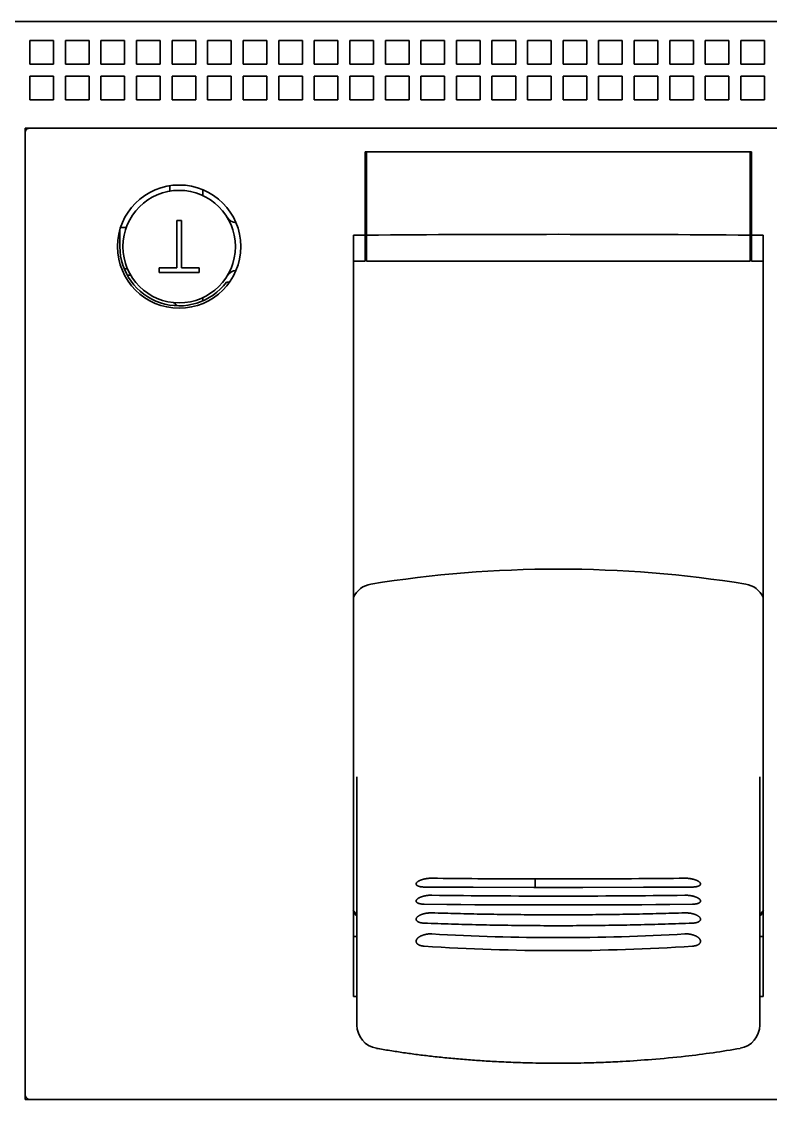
# Model space of a CAD drawing. Header units: millimetres. Extents: x 0 to 840, y -1485 to 297.
# Drawn here: x 178.381 to 181.541, y -1281.83 to -1277.28 of the extents above; entities that cross this region are included whole.
import ezdxf

# ---------------------------------------------------------------- set-up
doc = ezdxf.new("R2010")
doc.units = ezdxf.units.MM

# ---------------------------------------------------------------- blocks, each defined once
blk = doc.blocks.new('XT2_3M ABB')
at = {"color": 7, "lineweight": 35}
for p, q in [((2.25, 8.1), (-2.25, 8.1)), ((2.25, 8.1), (-2.25, 8.1)), ((2.1603, 8.1), (-2.1603, 8.1)), ((2.25, 4), (2.25, 8.1)), ((2.25, 4), (2.25, 8.1)), ((2.25, 4.02), (2.25, 8.08)), ((-0.865, 4.4521), (-0.865, 7.6649)), ((0.865, 4.4521), (0.865, 7.6649)), ((-2.1603, 4), (2.1603, 4)), ((3.95, 3.55), (-3.95, 3.55)), ((3.95, 3.55), (-3.95, 3.55)), ((3.95, 3.55), (-3.91, 3.55))]:
    blk.add_line(p, q, dxfattribs=at)
at = {"color": 7, "lineweight": 35, "ltscale": 0.017437}
for p, q in [((2.23, 8.1), (2.1603, 8.1)), ((2.1603, 4), (2.23, 4))]:
    blk.add_line(p, q, dxfattribs=at)
at = {"color": 7, "lineweight": 35, "ltscale": 0.059273}
for p, q in [((-0.85, 7.7858), (-0.85, 7.5487)), ((0.85, 7.7858), (0.85, 7.5487))]:
    blk.add_line(p, q, dxfattribs=at)
at = {"color": 7, "lineweight": 35, "ltscale": 0.003747}
blk.add_line((-0.865, 7.6649), (-0.85, 7.6652), dxfattribs=at)
at = {"color": 7, "lineweight": 35, "ltscale": 0.003748}
blk.add_line((0.85, 7.6652), (0.865, 7.6649), dxfattribs=at)
at = {"color": 7, "lineweight": 35, "ltscale": 0.036088}
for p, q in [((-0.85, 7.4043), (-0.85, 7.5487)), ((0.85, 7.5487), (0.85, 7.4043))]:
    blk.add_line(p, q, dxfattribs=at)
at = {"color": 7, "lineweight": 35, "ltscale": 0.00375}
for p, q in [((-0.865, 7.4116), (-0.85, 7.4116)), ((0.85, 7.4116), (0.865, 7.4116))]:
    blk.add_line(p, q, dxfattribs=at)
at = {"color": 7, "lineweight": 35, "ltscale": 0.138792}
for p, q in [((-0.85, 7.4043), (-0.85, 6.8492)), ((0.85, 6.8492), (0.85, 7.4043))]:
    blk.add_line(p, q, dxfattribs=at)
at = {"color": 7, "lineweight": 35, "ltscale": 0.023766}
for p, q in [((-0.5657, 7.2759), (-0.4707, 7.2769)), ((0.5657, 7.2759), (0.4707, 7.2769))]:
    blk.add_line(p, q, dxfattribs=at)
at = {"color": 7, "lineweight": 35, "ltscale": 0.064286}
for p, q in [((-0.1029, 7.2051), (-0.36, 7.2046)), ((0.36, 7.2046), (0.1029, 7.2051))]:
    blk.add_line(p, q, dxfattribs=at)
at = {"color": 7, "lineweight": 35, "ltscale": 0.051429}
blk.add_line((0.1029, 7.2051), (-0.1029, 7.2051), dxfattribs=at)
at = {"color": 7, "lineweight": 35, "ltscale": 0.009004}
blk.add_line((0.098, 7.1691), (0.098, 7.2051), dxfattribs=at)
at = {"color": 7, "lineweight": 35, "ltscale": 0.000214}
for p, q in [((-0.34, 7.1681), (-0.3391, 7.1681)), ((0.3391, 7.1681), (0.34, 7.1681))]:
    blk.add_line(p, q, dxfattribs=at)
at = {"color": 7, "lineweight": 35, "ltscale": 0.000218}
for p, q in [((-0.098, 7.1691), (-0.0971, 7.1691)), ((0.0971, 7.1691), (0.098, 7.1691))]:
    blk.add_line(p, q, dxfattribs=at)
at = {"color": 7, "lineweight": 35, "ltscale": 0.048572}
blk.add_line((-0.0971, 7.1691), (0.0971, 7.1691), dxfattribs=at)
at = {"color": 7, "lineweight": 35, "ltscale": 0.027592}
for p, q in [((-0.85, 6.7388), (-0.85, 6.8492)), ((0.85, 6.8492), (0.85, 6.7388))]:
    blk.add_line(p, q, dxfattribs=at)
at = {"color": 7, "lineweight": 35, "ltscale": 0.003427}
blk.add_line((1.5, 4.7154), (1.5, 4.7291), dxfattribs=at)
at = {"color": 7, "lineweight": 35, "ltscale": 0.003092}
blk.add_line((1.3876, 4.65), (1.4, 4.65), dxfattribs=at)
blk.add_line((1.3876, 4.65), (1.4, 4.65), dxfattribs=at)
at = {"color": 7, "lineweight": 35, "ltscale": 0.005}
for p, q in [((1.515, 4.59), (1.515, 4.61)), ((1.685, 4.61), (1.685, 4.59)), ((1.59, 4.39), (1.61, 4.39))]:
    blk.add_line(p, q, dxfattribs=at)
at = {"color": 7, "lineweight": 35, "ltscale": 0.0425}
blk.add_line((1.685, 4.61), (1.515, 4.61), dxfattribs=at)
at = {"color": 7, "lineweight": 35, "ltscale": 0.003591}
blk.add_line((1.8193, 4.62), (1.805, 4.62), dxfattribs=at)
at = {"color": 7, "lineweight": 35, "ltscale": 0.0125}
for p, q in [((-0.865, 4.5611), (-0.815, 4.5611)), ((0.815, 4.5611), (0.865, 4.5611)), ((-0.865, 4.4521), (-0.815, 4.4517)), ((0.815, 4.4517), (0.865, 4.4521))]:
    blk.add_line(p, q, dxfattribs=at)
at = {"color": 7, "lineweight": 35, "ltscale": 0.027351}
for p, q in [((-0.815, 4.5611), (-0.815, 4.4517)), ((0.815, 4.5611), (0.815, 4.4517))]:
    blk.add_line(p, q, dxfattribs=at)
at = {"color": 7, "lineweight": 35, "ltscale": 0.405}
for p, q in [((0.81, 4.5611), (-0.81, 4.5611)), ((0.81, 4.1), (-0.81, 4.1))]:
    blk.add_line(p, q, dxfattribs=at)
at = {"color": 7, "lineweight": 35, "ltscale": 0.027362}
for p, q in [((-0.81, 4.5611), (-0.81, 4.4517)), ((0.81, 4.5611), (0.81, 4.4517))]:
    blk.add_line(p, q, dxfattribs=at)
at = {"color": 7, "lineweight": 35, "ltscale": 0.01875}
for p, q in [((1.515, 4.59), (1.59, 4.59)), ((1.61, 4.59), (1.685, 4.59))]:
    blk.add_line(p, q, dxfattribs=at)
at = {"color": 7, "lineweight": 35, "ltscale": 0.05}
for p, q in [((1.59, 4.39), (1.59, 4.59)), ((1.61, 4.59), (1.61, 4.39))]:
    blk.add_line(p, q, dxfattribs=at)
at = {"color": 7, "lineweight": 35, "ltscale": 0.003382}
blk.add_line((1.832, 4.5932), (1.8184, 4.5932), dxfattribs=at)
at = {"color": 7, "lineweight": 35, "ltscale": 0.00125}
for p, q in [((-0.815, 4.4946), (-0.81, 4.4946)), ((-0.81, 4.4921), (-0.815, 4.4921)), ((0.81, 4.4946), (0.815, 4.4946)), ((0.81, 4.4921), (0.815, 4.4921)), ((-0.81, 4.39), (-0.815, 4.39)), ((0.81, 4.39), (0.815, 4.39)), ((-0.81, 4.1), (-0.815, 4.1)), ((0.81, 4.1), (0.815, 4.1))]:
    blk.add_line(p, q, dxfattribs=at)
at = {"color": 7, "lineweight": 35, "ltscale": 0.017853}
blk.add_line((1.85, 4.5), (1.85, 4.4286), dxfattribs=at)
blk.add_line((1.85, 4.5), (1.85, 4.4286), dxfattribs=at)
at = {"color": 7, "lineweight": 35, "ltscale": 0.087926}
for p, q in [((-0.815, 4.1), (-0.815, 4.4517)), ((0.815, 4.1), (0.815, 4.4517))]:
    blk.add_line(p, q, dxfattribs=at)
at = {"color": 7, "lineweight": 35, "ltscale": 0.087915}
for p, q in [((-0.81, 4.1), (-0.81, 4.4517)), ((0.81, 4.1), (0.81, 4.4517))]:
    blk.add_line(p, q, dxfattribs=at)
at = {"color": 7, "lineweight": 35, "ltscale": 0.005941}
blk.add_line((1.8474, 4.42), (1.8236, 4.42), dxfattribs=at)
at = {"color": 7, "lineweight": 35, "ltscale": 0.006145}
blk.add_line((1.5, 4.26), (1.5, 4.2846), dxfattribs=at)
at = {"color": 7, "lineweight": 35, "ltscale": 0.005699}
blk.add_line((1.64, 4.2431), (1.64, 4.2659), dxfattribs=at)
at = {"color": 7, "lineweight": 35, "ltscale": 0.4075}
blk.add_line((0.815, 4.1), (-0.815, 4.1), dxfattribs=at)
at = {"color": 7, "lineweight": 35, "ltscale": 0.004978}
blk.add_line((2.25, 4), (2.2301, 4), dxfattribs=at)
blk.add_line((2.25, 4), (2.2301, 4), dxfattribs=at)
at = {"color": 7, "lineweight": 35, "ltscale": 0.025}
for p, q in [((-0.87, 3.88), (-0.87, 3.78)), ((-0.87, 3.88), (-0.77, 3.88)), ((-0.87, 3.88), (-0.87, 3.78)), ((-0.87, 3.88), (-0.77, 3.88)), ((-0.77, 3.88), (-0.77, 3.78)), ((-0.77, 3.88), (-0.77, 3.78)), ((-0.72, 3.88), (-0.72, 3.78)), ((-0.72, 3.88), (-0.62, 3.88)), ((-0.72, 3.88), (-0.72, 3.78)), ((-0.72, 3.88), (-0.62, 3.88)), ((-0.62, 3.88), (-0.62, 3.78)), ((-0.62, 3.88), (-0.62, 3.78)), ((-0.57, 3.88), (-0.57, 3.78)), ((-0.57, 3.88), (-0.47, 3.88)), ((-0.57, 3.88), (-0.57, 3.78)), ((-0.57, 3.88), (-0.47, 3.88)), ((-0.47, 3.88), (-0.47, 3.78)), ((-0.47, 3.88), (-0.47, 3.78)), ((-0.42, 3.88), (-0.42, 3.78)), ((-0.42, 3.88), (-0.32, 3.88)), ((-0.42, 3.88), (-0.42, 3.78)), ((-0.42, 3.88), (-0.32, 3.88)), ((-0.32, 3.88), (-0.32, 3.78)), ((-0.32, 3.88), (-0.32, 3.78)), ((-0.27, 3.88), (-0.27, 3.78)), ((-0.27, 3.88), (-0.17, 3.88)), ((-0.27, 3.88), (-0.27, 3.78)), ((-0.27, 3.88), (-0.17, 3.88)), ((-0.17, 3.88), (-0.17, 3.78)), ((-0.17, 3.88), (-0.17, 3.78)), ((-0.12, 3.88), (-0.12, 3.78)), ((-0.12, 3.88), (-0.02, 3.88)), ((-0.12, 3.88), (-0.12, 3.78)), ((-0.12, 3.88), (-0.02, 3.88)), ((-0.02, 3.88), (-0.02, 3.78)), ((-0.02, 3.88), (-0.02, 3.78)), ((0.03, 3.88), (0.03, 3.78)), ((0.03, 3.88), (0.13, 3.88)), ((0.03, 3.88), (0.03, 3.78)), ((0.03, 3.88), (0.13, 3.88)), ((0.13, 3.88), (0.13, 3.78)), ((0.13, 3.88), (0.13, 3.78)), ((0.18, 3.88), (0.18, 3.78)), ((0.18, 3.88), (0.28, 3.88)), ((0.18, 3.88), (0.18, 3.78)), ((0.18, 3.88), (0.28, 3.88)), ((0.28, 3.88), (0.28, 3.78)), ((0.28, 3.88), (0.28, 3.78)), ((0.33, 3.88), (0.33, 3.78)), ((0.33, 3.88), (0.43, 3.88)), ((0.33, 3.88), (0.33, 3.78)), ((0.33, 3.88), (0.43, 3.88)), ((0.43, 3.88), (0.43, 3.78)), ((0.43, 3.88), (0.43, 3.78)), ((0.48, 3.88), (0.48, 3.78)), ((0.48, 3.88), (0.58, 3.88)), ((0.48, 3.88), (0.48, 3.78)), ((0.48, 3.88), (0.58, 3.88)), ((0.58, 3.88), (0.58, 3.78)), ((0.58, 3.88), (0.58, 3.78)), ((0.63, 3.88), (0.63, 3.78)), ((0.63, 3.88), (0.73, 3.88)), ((0.63, 3.88), (0.63, 3.78)), ((0.63, 3.88), (0.73, 3.88)), ((0.73, 3.88), (0.73, 3.78)), ((0.73, 3.88), (0.73, 3.78)), ((0.78, 3.88), (0.78, 3.78)), ((0.78, 3.88), (0.88, 3.88)), ((0.78, 3.88), (0.78, 3.78)), ((0.78, 3.88), (0.88, 3.88)), ((0.88, 3.88), (0.88, 3.78)), ((0.88, 3.88), (0.88, 3.78)), ((0.93, 3.88), (0.93, 3.78)), ((0.93, 3.88), (1.03, 3.88)), ((0.93, 3.88), (0.93, 3.78)), ((0.93, 3.88), (1.03, 3.88)), ((1.03, 3.88), (1.03, 3.78)), ((1.03, 3.88), (1.03, 3.78)), ((1.08, 3.88), (1.08, 3.78)), ((1.08, 3.88), (1.18, 3.88)), ((1.08, 3.88), (1.08, 3.78)), ((1.08, 3.88), (1.18, 3.88)), ((1.18, 3.88), (1.18, 3.78)), ((1.18, 3.88), (1.18, 3.78)), ((1.23, 3.88), (1.23, 3.78)), ((1.23, 3.88), (1.33, 3.88)), ((1.23, 3.88), (1.23, 3.78)), ((1.23, 3.88), (1.33, 3.88)), ((1.33, 3.88), (1.33, 3.78)), ((1.33, 3.88), (1.33, 3.78)), ((1.38, 3.88), (1.38, 3.78)), ((1.38, 3.88), (1.48, 3.88)), ((1.38, 3.88), (1.38, 3.78)), ((1.38, 3.88), (1.48, 3.88)), ((1.48, 3.88), (1.48, 3.78)), ((1.48, 3.88), (1.48, 3.78)), ((1.53, 3.88), (1.53, 3.78)), ((1.53, 3.88), (1.63, 3.88)), ((1.53, 3.88), (1.53, 3.78)), ((1.53, 3.88), (1.63, 3.88)), ((1.63, 3.88), (1.63, 3.78)), ((1.63, 3.88), (1.63, 3.78)), ((1.68, 3.88), (1.68, 3.78)), ((1.68, 3.88), (1.78, 3.88)), ((1.68, 3.88), (1.68, 3.78)), ((1.68, 3.88), (1.78, 3.88)), ((1.78, 3.88), (1.78, 3.78)), ((1.78, 3.88), (1.78, 3.78)), ((1.83, 3.88), (1.83, 3.78)), ((1.83, 3.88), (1.93, 3.88)), ((1.83, 3.88), (1.83, 3.78)), ((1.83, 3.88), (1.93, 3.88)), ((1.93, 3.88), (1.93, 3.78)), ((1.93, 3.88), (1.93, 3.78)), ((1.98, 3.88), (1.98, 3.78)), ((1.98, 3.88), (2.08, 3.88)), ((1.98, 3.88), (1.98, 3.78)), ((1.98, 3.88), (2.08, 3.88)), ((2.08, 3.88), (2.08, 3.78)), ((2.08, 3.88), (2.08, 3.78)), ((2.13, 3.88), (2.13, 3.78)), ((2.13, 3.88), (2.23, 3.88)), ((2.13, 3.88), (2.13, 3.78)), ((2.13, 3.88), (2.23, 3.88)), ((2.23, 3.88), (2.23, 3.78)), ((2.23, 3.88), (2.23, 3.78)), ((-0.87, 3.78), (-0.77, 3.78)), ((-0.87, 3.78), (-0.77, 3.78)), ((-0.72, 3.78), (-0.62, 3.78)), ((-0.72, 3.78), (-0.62, 3.78)), ((-0.57, 3.78), (-0.47, 3.78)), ((-0.57, 3.78), (-0.47, 3.78)), ((-0.42, 3.78), (-0.32, 3.78)), ((-0.42, 3.78), (-0.32, 3.78)), ((-0.27, 3.78), (-0.17, 3.78)), ((-0.27, 3.78), (-0.17, 3.78)), ((-0.12, 3.78), (-0.02, 3.78)), ((-0.12, 3.78), (-0.02, 3.78)), ((0.03, 3.78), (0.13, 3.78)), ((0.03, 3.78), (0.13, 3.78)), ((0.18, 3.78), (0.28, 3.78)), ((0.18, 3.78), (0.28, 3.78)), ((0.33, 3.78), (0.43, 3.78)), ((0.33, 3.78), (0.43, 3.78)), ((0.48, 3.78), (0.58, 3.78)), ((0.48, 3.78), (0.58, 3.78)), ((0.63, 3.78), (0.73, 3.78)), ((0.63, 3.78), (0.73, 3.78)), ((0.78, 3.78), (0.88, 3.78)), ((0.78, 3.78), (0.88, 3.78)), ((0.93, 3.78), (1.03, 3.78)), ((0.93, 3.78), (1.03, 3.78)), ((1.08, 3.78), (1.18, 3.78)), ((1.08, 3.78), (1.18, 3.78)), ((1.23, 3.78), (1.33, 3.78)), ((1.23, 3.78), (1.33, 3.78)), ((1.38, 3.78), (1.48, 3.78)), ((1.38, 3.78), (1.48, 3.78)), ((1.53, 3.78), (1.63, 3.78)), ((1.53, 3.78), (1.63, 3.78)), ((1.68, 3.78), (1.78, 3.78)), ((1.68, 3.78), (1.78, 3.78)), ((1.83, 3.78), (1.93, 3.78)), ((1.83, 3.78), (1.93, 3.78)), ((1.98, 3.78), (2.08, 3.78)), ((1.98, 3.78), (2.08, 3.78)), ((2.13, 3.78), (2.23, 3.78)), ((2.13, 3.78), (2.23, 3.78)), ((-0.87, 3.73), (-0.87, 3.63)), ((-0.87, 3.73), (-0.77, 3.73)), ((-0.87, 3.73), (-0.87, 3.63)), ((-0.87, 3.73), (-0.77, 3.73)), ((-0.77, 3.73), (-0.77, 3.63)), ((-0.77, 3.73), (-0.77, 3.63)), ((-0.72, 3.73), (-0.72, 3.63)), ((-0.72, 3.73), (-0.62, 3.73)), ((-0.72, 3.73), (-0.72, 3.63)), ((-0.72, 3.73), (-0.62, 3.73)), ((-0.62, 3.73), (-0.62, 3.63)), ((-0.62, 3.73), (-0.62, 3.63)), ((-0.57, 3.73), (-0.57, 3.63)), ((-0.57, 3.73), (-0.47, 3.73)), ((-0.57, 3.73), (-0.57, 3.63)), ((-0.57, 3.73), (-0.47, 3.73)), ((-0.47, 3.73), (-0.47, 3.63)), ((-0.47, 3.73), (-0.47, 3.63)), ((-0.42, 3.73), (-0.42, 3.63)), ((-0.42, 3.73), (-0.32, 3.73)), ((-0.42, 3.73), (-0.42, 3.63)), ((-0.42, 3.73), (-0.32, 3.73)), ((-0.32, 3.73), (-0.32, 3.63)), ((-0.32, 3.73), (-0.32, 3.63)), ((-0.27, 3.73), (-0.27, 3.63)), ((-0.27, 3.73), (-0.17, 3.73)), ((-0.27, 3.73), (-0.27, 3.63)), ((-0.27, 3.73), (-0.17, 3.73)), ((-0.17, 3.73), (-0.17, 3.63)), ((-0.17, 3.73), (-0.17, 3.63)), ((-0.12, 3.73), (-0.12, 3.63)), ((-0.12, 3.73), (-0.02, 3.73)), ((-0.12, 3.73), (-0.12, 3.63)), ((-0.12, 3.73), (-0.02, 3.73)), ((-0.02, 3.73), (-0.02, 3.63)), ((-0.02, 3.73), (-0.02, 3.63)), ((0.03, 3.73), (0.03, 3.63)), ((0.03, 3.73), (0.13, 3.73)), ((0.03, 3.73), (0.03, 3.63)), ((0.03, 3.73), (0.13, 3.73)), ((0.13, 3.73), (0.13, 3.63)), ((0.13, 3.73), (0.13, 3.63)), ((0.18, 3.73), (0.18, 3.63)), ((0.18, 3.73), (0.28, 3.73)), ((0.18, 3.73), (0.18, 3.63)), ((0.18, 3.73), (0.28, 3.73)), ((0.28, 3.73), (0.28, 3.63)), ((0.28, 3.73), (0.28, 3.63)), ((0.33, 3.73), (0.33, 3.63)), ((0.33, 3.73), (0.43, 3.73)), ((0.33, 3.73), (0.33, 3.63)), ((0.33, 3.73), (0.43, 3.73)), ((0.43, 3.73), (0.43, 3.63)), ((0.43, 3.73), (0.43, 3.63)), ((0.48, 3.73), (0.48, 3.63)), ((0.48, 3.73), (0.58, 3.73)), ((0.48, 3.73), (0.48, 3.63)), ((0.48, 3.73), (0.58, 3.73)), ((0.58, 3.73), (0.58, 3.63)), ((0.58, 3.73), (0.58, 3.63)), ((0.63, 3.73), (0.63, 3.63)), ((0.63, 3.73), (0.73, 3.73)), ((0.63, 3.73), (0.63, 3.63)), ((0.63, 3.73), (0.73, 3.73)), ((0.73, 3.73), (0.73, 3.63)), ((0.73, 3.73), (0.73, 3.63)), ((0.78, 3.73), (0.78, 3.63)), ((0.78, 3.73), (0.88, 3.73)), ((0.78, 3.73), (0.78, 3.63)), ((0.78, 3.73), (0.88, 3.73)), ((0.88, 3.73), (0.88, 3.63)), ((0.88, 3.73), (0.88, 3.63)), ((0.93, 3.73), (0.93, 3.63)), ((0.93, 3.73), (1.03, 3.73)), ((0.93, 3.73), (0.93, 3.63)), ((0.93, 3.73), (1.03, 3.73)), ((1.03, 3.73), (1.03, 3.63)), ((1.03, 3.73), (1.03, 3.63)), ((1.08, 3.73), (1.08, 3.63)), ((1.08, 3.73), (1.18, 3.73)), ((1.08, 3.73), (1.08, 3.63)), ((1.08, 3.73), (1.18, 3.73)), ((1.18, 3.73), (1.18, 3.63)), ((1.18, 3.73), (1.18, 3.63)), ((1.23, 3.73), (1.23, 3.63)), ((1.23, 3.73), (1.33, 3.73)), ((1.23, 3.73), (1.23, 3.63)), ((1.23, 3.73), (1.33, 3.73)), ((1.33, 3.73), (1.33, 3.63)), ((1.33, 3.73), (1.33, 3.63)), ((1.38, 3.73), (1.38, 3.63)), ((1.38, 3.73), (1.48, 3.73)), ((1.38, 3.73), (1.38, 3.63)), ((1.38, 3.73), (1.48, 3.73)), ((1.48, 3.73), (1.48, 3.63)), ((1.48, 3.73), (1.48, 3.63)), ((1.53, 3.73), (1.53, 3.63)), ((1.53, 3.73), (1.63, 3.73)), ((1.53, 3.73), (1.53, 3.63)), ((1.53, 3.73), (1.63, 3.73)), ((1.63, 3.73), (1.63, 3.63)), ((1.63, 3.73), (1.63, 3.63)), ((1.68, 3.73), (1.68, 3.63)), ((1.68, 3.73), (1.78, 3.73)), ((1.68, 3.73), (1.68, 3.63)), ((1.68, 3.73), (1.78, 3.73)), ((1.78, 3.73), (1.78, 3.63)), ((1.78, 3.73), (1.78, 3.63)), ((1.83, 3.73), (1.83, 3.63)), ((1.83, 3.73), (1.93, 3.73)), ((1.83, 3.73), (1.83, 3.63)), ((1.83, 3.73), (1.93, 3.73)), ((1.93, 3.73), (1.93, 3.63)), ((1.93, 3.73), (1.93, 3.63)), ((1.98, 3.73), (1.98, 3.63)), ((1.98, 3.73), (2.08, 3.73)), ((1.98, 3.73), (1.98, 3.63)), ((1.98, 3.73), (2.08, 3.73)), ((2.08, 3.73), (2.08, 3.63)), ((2.08, 3.73), (2.08, 3.63)), ((2.13, 3.73), (2.13, 3.63)), ((2.13, 3.73), (2.23, 3.73)), ((2.13, 3.73), (2.13, 3.63)), ((2.13, 3.73), (2.23, 3.73)), ((2.23, 3.73), (2.23, 3.63)), ((2.23, 3.73), (2.23, 3.63)), ((-0.87, 3.63), (-0.77, 3.63)), ((-0.87, 3.63), (-0.77, 3.63)), ((-0.72, 3.63), (-0.62, 3.63)), ((-0.72, 3.63), (-0.62, 3.63)), ((-0.57, 3.63), (-0.47, 3.63)), ((-0.57, 3.63), (-0.47, 3.63)), ((-0.42, 3.63), (-0.32, 3.63)), ((-0.42, 3.63), (-0.32, 3.63)), ((-0.27, 3.63), (-0.17, 3.63)), ((-0.27, 3.63), (-0.17, 3.63)), ((-0.12, 3.63), (-0.02, 3.63)), ((-0.12, 3.63), (-0.02, 3.63)), ((0.03, 3.63), (0.13, 3.63)), ((0.03, 3.63), (0.13, 3.63)), ((0.18, 3.63), (0.28, 3.63)), ((0.18, 3.63), (0.28, 3.63)), ((0.33, 3.63), (0.43, 3.63)), ((0.33, 3.63), (0.43, 3.63)), ((0.48, 3.63), (0.58, 3.63)), ((0.48, 3.63), (0.58, 3.63)), ((0.63, 3.63), (0.73, 3.63)), ((0.63, 3.63), (0.73, 3.63)), ((0.78, 3.63), (0.88, 3.63)), ((0.78, 3.63), (0.88, 3.63)), ((0.93, 3.63), (1.03, 3.63)), ((0.93, 3.63), (1.03, 3.63)), ((1.08, 3.63), (1.18, 3.63)), ((1.08, 3.63), (1.18, 3.63)), ((1.23, 3.63), (1.33, 3.63)), ((1.23, 3.63), (1.33, 3.63)), ((1.38, 3.63), (1.48, 3.63)), ((1.38, 3.63), (1.48, 3.63)), ((1.53, 3.63), (1.63, 3.63)), ((1.53, 3.63), (1.63, 3.63)), ((1.68, 3.63), (1.78, 3.63)), ((1.68, 3.63), (1.78, 3.63)), ((1.83, 3.63), (1.93, 3.63)), ((1.83, 3.63), (1.93, 3.63)), ((1.98, 3.63), (2.08, 3.63)), ((1.98, 3.63), (2.08, 3.63)), ((2.13, 3.63), (2.23, 3.63)), ((2.13, 3.63), (2.23, 3.63))]:
    blk.add_line(p, q, dxfattribs=at)
at = {"color": 7, "lineweight": 35}
for radius in [0.26, 0.2375]:
    blk.add_circle((1.6, 4.5), radius, dxfattribs=at)
for centre, radius, start, end in [((2.23, 8.08), 0.02, 0, 90), ((-0.0001, 2.8821), 5.065, 89.999, 91.2251), ((0.0001, 2.8822), 5.0649, 88.7701, 90.0009), ((-0.75, 7.7858), 0.1, 100.0436, 180), ((0.75, 7.7858), 0.1, 360, 79.9565), ((0, -1.0862), 8.558, 86.20981, 93.79019), ((0, -1.7124), 9.1294, 86.64494, 93.35506), ((-0.7823, 7.2626), 0.0931, 136.5936, 152.6253), ((0.7823, 7.2626), 0.0931, 27.3763, 43.4065), ((-0.7882, 7.2584), 0.0878, 134.7321, 151.0772), ((0.7882, 7.2584), 0.0878, 28.9237, 45.2686), ((0, -31.574), 38.8157, 89.2113, 90.78868), ((0, -38.9818), 46.261, 89.41707, 90.58293), ((-0.2083, -35.7977), 43.0026, 90.20217, 90.47626), ((0.2083, -35.7949), 42.9997, 89.52374, 89.79785), ((-0.145, -22.3608), 29.5295, 90.37838, 90.75537), ((-0.0261, -39.9165), 47.0856, 90.08746, 90.38089), ((0.026, -39.958), 47.1272, 89.61925, 89.91242), ((0.145, -22.3622), 29.531, 89.24463, 89.6216), ((-0.7746, 6.0236), 0.1002, 205.5604, 260.6813), ((0.7746, 6.0236), 0.1002, 279.3187, 334.4386), ((0, 10.8039), 4.9427, 260.7934, 279.2066), ((1.6, 4.5), 0.25, 0, 143.1301), ((1.6, 4.5), 0.25, 0, 143.1301), ((1.7692, 4.898), 0.218, 222.7927, 227.8189), ((1.3547, 4.65), 0.05, 276.1876, 328.551), ((0, 100.0953), 95.6471, 269.514777, 270.485223), ((1.3547, 4.35), 0.05, 31.449, 83.8125), ((2.23, 4.02), 0.02, 270, 0)]:
    blk.add_arc(centre, radius, start, end, dxfattribs=at)
for points, knots in [([(-0.1093, 7.946), (-0.1362, 7.9454), (-0.19, 7.9438), (-0.2849, 7.9396), (-0.4002, 7.9308), (-0.5278, 7.9195), (-0.6523, 7.9033), (-0.7293, 7.891), (-0.7674, 7.8843)], [0, 0, 0, 0, 0.808395, 1.614226, 2.850429, 4.277233, 5.45559, 6.616809, 6.616809, 6.616809, 6.616809]), ([(0.11, 7.9459), (0.1235, 7.9457), (0.1503, 7.945), (0.1904, 7.9436), (0.2305, 7.9419), (0.2684, 7.94), (0.3041, 7.938), (0.3376, 7.9358), (0.3709, 7.9334), (0.4042, 7.9307), (0.4373, 7.9279), (0.4703, 7.9247), (0.5032, 7.9214), (0.5348, 7.9179), (0.5653, 7.9143), (0.5946, 7.9106), (0.6238, 7.9068), (0.6528, 7.9027), (0.6817, 7.8984), (0.7104, 7.8939), (0.739, 7.8892), (0.758, 7.8859), (0.7674, 7.8843)], [0, 0, 0, 0, 0.402598, 0.804622, 1.205929, 1.60638, 1.942489, 2.277822, 2.612304, 2.945865, 3.278437, 3.609954, 3.940353, 4.269579, 4.565909, 4.861199, 5.155408, 5.448506, 5.740459, 6.031242, 6.320829, 6.609198, 6.609198, 6.609198, 6.609198]), ([(-0.5657, 7.4531), (-0.5668, 7.4531), (-0.5688, 7.4529), (-0.5719, 7.4525), (-0.5748, 7.452), (-0.5776, 7.4514), (-0.5802, 7.4508), (-0.5826, 7.45), (-0.5849, 7.4492), (-0.587, 7.4483), (-0.589, 7.4473), (-0.5907, 7.4463), (-0.5924, 7.4452), (-0.5938, 7.4441), (-0.5952, 7.4429), (-0.5963, 7.4417), (-0.5973, 7.4404), (-0.5981, 7.4391), (-0.5988, 7.4378), (-0.5993, 7.4365), (-0.5997, 7.4351), (-0.6, 7.4338), (-0.6, 7.4328), (-0.6, 7.4324)], [0, 0, 0, 0, 0.0317118, 0.0623992, 0.0919224, 0.1201347, 0.1469904, 0.1725446, 0.19682, 0.2198426, 0.2416493, 0.2622879, 0.2818166, 0.3003043, 0.3178308, 0.3344869, 0.3503749, 0.3656083, 0.3803078, 0.3946008, 0.4086203, 0.4225032, 0.4363874, 0.4363874, 0.4363874, 0.4363874]), ([(-0.6, 7.4324), (-0.6, 7.4319), (-0.6, 7.431), (-0.5997, 7.4297), (-0.5994, 7.4283), (-0.5989, 7.427), (-0.5983, 7.4256), (-0.5975, 7.4242), (-0.5967, 7.4229), (-0.5956, 7.4215), (-0.5945, 7.4202), (-0.5931, 7.4188), (-0.5917, 7.4175), (-0.5901, 7.4162), (-0.5884, 7.4149), (-0.5865, 7.4136), (-0.5845, 7.4124), (-0.5823, 7.4112), (-0.58, 7.41), (-0.5775, 7.4089), (-0.575, 7.4078), (-0.5722, 7.4068), (-0.5694, 7.4058), (-0.5665, 7.405), (-0.5634, 7.4041), (-0.5603, 7.4034), (-0.5571, 7.4028), (-0.5538, 7.4023), (-0.5505, 7.4018), (-0.5472, 7.4015), (-0.5439, 7.4013), (-0.5406, 7.4012), (-0.5374, 7.4012), (-0.5353, 7.4013), (-0.5343, 7.4014)], [0, 0, 0, 0, 0.0133766, 0.0269917, 0.0409528, 0.0553597, 0.0703039, 0.0858681, 0.1021268, 0.1191466, 0.1369874, 0.1557024, 0.1753397, 0.1959428, 0.2175519, 0.2402018, 0.2639165, 0.288708, 0.3145766, 0.3415099, 0.3694825, 0.3984553, 0.4283745, 0.45919, 0.4908372, 0.5231155, 0.5558654, 0.5890212, 0.6223384, 0.6555555, 0.6885956, 0.7212977, 0.753373, 0.7845844, 0.7845844, 0.7845844, 0.7845844]), ([(0.6, 7.4324), (0.6, 7.4319), (0.6, 7.431), (0.5997, 7.4297), (0.5994, 7.4283), (0.5989, 7.427), (0.5983, 7.4256), (0.5975, 7.4242), (0.5967, 7.4229), (0.5956, 7.4215), (0.5945, 7.4202), (0.5931, 7.4188), (0.5917, 7.4175), (0.5901, 7.4162), (0.5884, 7.4149), (0.5865, 7.4136), (0.5845, 7.4124), (0.5823, 7.4112), (0.58, 7.41), (0.5775, 7.4089), (0.575, 7.4078), (0.5722, 7.4068), (0.5694, 7.4058), (0.5665, 7.405), (0.5634, 7.4041), (0.5603, 7.4034), (0.5571, 7.4028), (0.5538, 7.4023), (0.5505, 7.4018), (0.5472, 7.4015), (0.5439, 7.4013), (0.5406, 7.4012), (0.5374, 7.4012), (0.5353, 7.4013), (0.5343, 7.4014)], [0, 0, 0, 0, 0.0133766, 0.0269917, 0.0409528, 0.0553597, 0.0703038, 0.085868, 0.1021267, 0.1191466, 0.1369873, 0.1557023, 0.1753396, 0.1959427, 0.2175517, 0.2402016, 0.2639163, 0.2887078, 0.3145764, 0.3415096, 0.3694822, 0.398455, 0.4283741, 0.4591897, 0.4908368, 0.5231151, 0.5558649, 0.5890207, 0.6223379, 0.655555, 0.6885951, 0.7212972, 0.7533725, 0.7845839, 0.7845839, 0.7845839, 0.7845839]), ([(0.5657, 7.4531), (0.5668, 7.4531), (0.5688, 7.4529), (0.5719, 7.4525), (0.5748, 7.452), (0.5776, 7.4514), (0.5802, 7.4508), (0.5826, 7.45), (0.5849, 7.4492), (0.587, 7.4483), (0.589, 7.4473), (0.5907, 7.4463), (0.5924, 7.4452), (0.5938, 7.4441), (0.5952, 7.4429), (0.5963, 7.4417), (0.5973, 7.4404), (0.5981, 7.4391), (0.5988, 7.4378), (0.5993, 7.4365), (0.5997, 7.4351), (0.5999, 7.4338), (0.6, 7.4328), (0.6, 7.4324)], [0, 0, 0, 0, 0.0317118, 0.0623992, 0.0919224, 0.1201347, 0.1469904, 0.1725446, 0.19682, 0.2198426, 0.2416493, 0.2622879, 0.2818166, 0.3003043, 0.3178308, 0.3344869, 0.3503749, 0.3656083, 0.3803078, 0.3946008, 0.4086203, 0.4225032, 0.4363874, 0.4363874, 0.4363874, 0.4363874]), ([(-0.5657, 7.3559), (-0.5668, 7.3559), (-0.5688, 7.3558), (-0.5718, 7.3555), (-0.5747, 7.3552), (-0.5775, 7.3547), (-0.58, 7.3542), (-0.5825, 7.3537), (-0.5848, 7.353), (-0.5869, 7.3523), (-0.5889, 7.3515), (-0.5907, 7.3507), (-0.5923, 7.3499), (-0.5938, 7.3489), (-0.5951, 7.348), (-0.5963, 7.347), (-0.5973, 7.346), (-0.5981, 7.3449), (-0.5988, 7.3439), (-0.5993, 7.3428), (-0.5997, 7.3416), (-0.6, 7.3405), (-0.6, 7.3397), (-0.6, 7.3393)], [0, 0, 0, 0, 0.031389, 0.0616603, 0.0907142, 0.1184776, 0.1449037, 0.1699721, 0.1936824, 0.2160461, 0.2370863, 0.2568373, 0.2753446, 0.2926658, 0.308871, 0.324044, 0.3382837, 0.3517054, 0.3644391, 0.3766302, 0.3884382, 0.4000345, 0.411597, 0.411597, 0.411597, 0.411597]), ([(-0.6, 7.3393), (-0.6, 7.339), (-0.6, 7.3382), (-0.5997, 7.3371), (-0.5994, 7.3359), (-0.5989, 7.3348), (-0.5983, 7.3336), (-0.5975, 7.3325), (-0.5966, 7.3313), (-0.5956, 7.3302), (-0.5944, 7.3291), (-0.5931, 7.3279), (-0.5916, 7.3268), (-0.59, 7.3257), (-0.5882, 7.3246), (-0.5863, 7.3235), (-0.5843, 7.3224), (-0.5821, 7.3214), (-0.5798, 7.3204), (-0.5773, 7.3194), (-0.5747, 7.3185), (-0.572, 7.3176), (-0.5692, 7.3168), (-0.5662, 7.316), (-0.5632, 7.3153), (-0.56, 7.3147), (-0.5568, 7.3141), (-0.5536, 7.3136), (-0.5503, 7.3132), (-0.5471, 7.3129), (-0.5438, 7.3126), (-0.5406, 7.3125), (-0.5374, 7.3125), (-0.5353, 7.3125), (-0.5343, 7.3125)], [0, 0, 0, 0, 0.011152, 0.0225818, 0.0344262, 0.0468086, 0.0598376, 0.0736077, 0.0882001, 0.1036842, 0.1201196, 0.1375573, 0.1560415, 0.1756106, 0.1962986, 0.2181329, 0.2411293, 0.2652915, 0.290611, 0.3170661, 0.3446216, 0.3732279, 0.4028201, 0.4333392, 0.4647018, 0.4966988, 0.5291741, 0.5620477, 0.5950681, 0.6279843, 0.6607152, 0.6930918, 0.7248342, 0.7557128, 0.7557128, 0.7557128, 0.7557128]), ([(0.5657, 7.3559), (0.5467, 7.3566), (0.5085, 7.3579), (0.4508, 7.3597), (0.3923, 7.3614), (0.3331, 7.3628), (0.2734, 7.3641), (0.2131, 7.3651), (0.1525, 7.3659), (0.0916, 7.3664), (0.0306, 7.3667), (-0.0306, 7.3667), (-0.0916, 7.3664), (-0.1525, 7.3659), (-0.2131, 7.3651), (-0.2734, 7.3641), (-0.3331, 7.3628), (-0.3923, 7.3614), (-0.4508, 7.3597), (-0.5085, 7.3579), (-0.5467, 7.3566), (-0.5657, 7.3559)], [0, 0, 0, 0, 0.569367, 1.147188, 1.732633, 2.324819, 2.922815, 3.525646, 4.13229, 4.74168, 5.352714, 5.964278, 6.575268, 7.1846, 7.791204, 8.394032, 8.992056, 9.584276, 10.169746, 10.74758, 11.316948, 11.316948, 11.316948, 11.316948]), ([(0.6, 7.3393), (0.6, 7.339), (0.6, 7.3382), (0.5997, 7.3371), (0.5994, 7.3359), (0.5989, 7.3348), (0.5983, 7.3336), (0.5975, 7.3325), (0.5966, 7.3313), (0.5956, 7.3302), (0.5944, 7.3291), (0.5931, 7.3279), (0.5916, 7.3268), (0.59, 7.3257), (0.5882, 7.3246), (0.5863, 7.3235), (0.5843, 7.3224), (0.5821, 7.3214), (0.5798, 7.3204), (0.5773, 7.3194), (0.5747, 7.3185), (0.572, 7.3176), (0.5692, 7.3168), (0.5662, 7.316), (0.5632, 7.3153), (0.56, 7.3147), (0.5568, 7.3141), (0.5536, 7.3136), (0.5503, 7.3132), (0.5471, 7.3129), (0.5438, 7.3126), (0.5406, 7.3125), (0.5374, 7.3125), (0.5353, 7.3125), (0.5343, 7.3125)], [0, 0, 0, 0, 0.011152, 0.0225818, 0.0344262, 0.0468085, 0.0598376, 0.0736077, 0.0882001, 0.1036842, 0.1201195, 0.1375572, 0.1560414, 0.1756105, 0.1962985, 0.2181327, 0.2411291, 0.2652913, 0.2906108, 0.3170659, 0.3446213, 0.3732276, 0.4028198, 0.4333388, 0.4647014, 0.4966983, 0.5291736, 0.5620473, 0.5950676, 0.6279838, 0.6607146, 0.6930913, 0.7248336, 0.7557123, 0.7557123, 0.7557123, 0.7557123]), ([(0.5657, 7.3559), (0.5668, 7.3559), (0.5688, 7.3558), (0.5718, 7.3555), (0.5747, 7.3552), (0.5775, 7.3547), (0.58, 7.3542), (0.5825, 7.3537), (0.5848, 7.353), (0.5869, 7.3523), (0.5889, 7.3515), (0.5907, 7.3507), (0.5923, 7.3499), (0.5938, 7.3489), (0.5951, 7.348), (0.5963, 7.347), (0.5973, 7.346), (0.5981, 7.3449), (0.5988, 7.3439), (0.5993, 7.3428), (0.5997, 7.3416), (0.5999, 7.3405), (0.6, 7.3397), (0.6, 7.3393)], [0, 0, 0, 0, 0.031389, 0.0616603, 0.0907142, 0.1184776, 0.1449037, 0.1699721, 0.1936824, 0.2160461, 0.2370863, 0.2568373, 0.2753446, 0.2926658, 0.308871, 0.324044, 0.3382837, 0.3517054, 0.3644391, 0.3766302, 0.3884382, 0.4000345, 0.411597, 0.411597, 0.411597, 0.411597]), ([(0.5343, 7.3125), (0.5164, 7.313), (0.4803, 7.314), (0.4258, 7.3154), (0.3705, 7.3167), (0.3147, 7.3178), (0.2582, 7.3188), (0.2013, 7.3196), (0.1441, 7.3202), (0.0865, 7.3206), (0.0289, 7.3208), (-0.0289, 7.3208), (-0.0865, 7.3206), (-0.1441, 7.3202), (-0.2013, 7.3196), (-0.2582, 7.3188), (-0.3147, 7.3178), (-0.3705, 7.3167), (-0.4258, 7.3154), (-0.4803, 7.314), (-0.5164, 7.313), (-0.5343, 7.3125)], [0, 0, 0, 0, 0.537489, 1.083026, 1.635821, 2.195035, 2.759782, 3.329133, 3.902114, 4.47771, 5.054873, 5.63254, 6.209664, 6.785207, 7.358153, 7.927501, 8.492273, 9.051519, 9.604337, 10.149885, 10.687376, 10.687376, 10.687376, 10.687376]), ([(-0.5657, 7.2759), (-0.5665, 7.2759), (-0.568, 7.2759), (-0.5703, 7.2758), (-0.5726, 7.2757), (-0.5748, 7.2755), (-0.5769, 7.2752), (-0.579, 7.275), (-0.581, 7.2746), (-0.5829, 7.2743), (-0.5848, 7.2739), (-0.5865, 7.2734), (-0.5882, 7.2729), (-0.5898, 7.2724), (-0.5912, 7.2718), (-0.5926, 7.2712), (-0.5938, 7.2705), (-0.595, 7.2699), (-0.596, 7.2691), (-0.597, 7.2684), (-0.5978, 7.2676), (-0.5985, 7.2668), (-0.599, 7.266), (-0.5995, 7.2651), (-0.5998, 7.2642), (-0.6, 7.2633), (-0.6, 7.2627), (-0.6, 7.2624)], [0, 0, 0, 0, 0.0234668, 0.0465124, 0.069089, 0.0911503, 0.112652, 0.1335519, 0.1538102, 0.1733903, 0.1922587, 0.2103858, 0.2277465, 0.2443207, 0.2600943, 0.2750601, 0.2892186, 0.3025802, 0.3151662, 0.3270111, 0.338165, 0.3486952, 0.3586887, 0.3682531, 0.377515, 0.3866166, 0.3957088, 0.3957088, 0.3957088, 0.3957088]), ([(-0.6, 7.2624), (-0.6, 7.2621), (-0.6, 7.2616), (-0.5998, 7.2607), (-0.5995, 7.2598), (-0.5991, 7.2589), (-0.5986, 7.258), (-0.598, 7.257), (-0.5973, 7.2561), (-0.5964, 7.2552), (-0.5955, 7.2543), (-0.5945, 7.2534), (-0.5933, 7.2526), (-0.5921, 7.2517), (-0.5908, 7.2508), (-0.5894, 7.25), (-0.5879, 7.2491), (-0.5863, 7.2483), (-0.5846, 7.2475), (-0.5829, 7.2467), (-0.5811, 7.246), (-0.5792, 7.2453), (-0.5773, 7.2446), (-0.5753, 7.2439), (-0.5732, 7.2432), (-0.5711, 7.2426), (-0.5689, 7.242), (-0.5667, 7.2415), (-0.5645, 7.241), (-0.5622, 7.2405), (-0.5599, 7.2401), (-0.5576, 7.2397), (-0.5553, 7.2393), (-0.5529, 7.239), (-0.5506, 7.2387), (-0.5482, 7.2385), (-0.5459, 7.2383), (-0.5435, 7.2381), (-0.5412, 7.238), (-0.5389, 7.2379), (-0.5366, 7.2379), (-0.535, 7.2379), (-0.5343, 7.2379)], [0, 0, 0, 0, 0.008762, 0.0177734, 0.0271437, 0.0369668, 0.04732, 0.0582643, 0.069846, 0.0820986, 0.0950445, 0.1086967, 0.1230602, 0.1381334, 0.1539089, 0.1703747, 0.1875142, 0.2053079, 0.2237325, 0.2427621, 0.2623682, 0.2825197, 0.3031838, 0.3243255, 0.3459086, 0.3678952, 0.3902462, 0.4129216, 0.4358804, 0.4590806, 0.4824798, 0.5060348, 0.5297015, 0.5534355, 0.5771918, 0.6009253, 0.6245904, 0.6481421, 0.6715352, 0.6947249, 0.7176671, 0.740318, 0.740318, 0.740318, 0.740318]), ([(0.5343, 7.2379), (0.5351, 7.2379), (0.5366, 7.2379), (0.539, 7.2379), (0.5413, 7.238), (0.5437, 7.2381), (0.5461, 7.2383), (0.5486, 7.2385), (0.551, 7.2387), (0.5534, 7.239), (0.5558, 7.2394), (0.5582, 7.2398), (0.5606, 7.2402), (0.5629, 7.2406), (0.5652, 7.2411), (0.5675, 7.2417), (0.5697, 7.2423), (0.5719, 7.2429), (0.5741, 7.2435), (0.5761, 7.2442), (0.5782, 7.2449), (0.5801, 7.2456), (0.582, 7.2464), (0.5838, 7.2472), (0.5856, 7.248), (0.5872, 7.2488), (0.5888, 7.2496), (0.5903, 7.2505), (0.5917, 7.2514), (0.5929, 7.2523), (0.5941, 7.2532), (0.5952, 7.2541), (0.5962, 7.255), (0.5971, 7.2559), (0.5978, 7.2569), (0.5985, 7.2578), (0.599, 7.2587), (0.5995, 7.2597), (0.5998, 7.2606), (0.5999, 7.2615), (0.6, 7.2621), (0.6, 7.2624)], [0, 0, 0, 0, 0.0232072, 0.046719, 0.0704887, 0.0944688, 0.1186113, 0.1428676, 0.1671891, 0.1915271, 0.2158328, 0.2400577, 0.2641538, 0.2880737, 0.3117707, 0.3351988, 0.3583135, 0.3810712, 0.4034297, 0.4253483, 0.4467872, 0.4677083, 0.4880752, 0.5078536, 0.5270113, 0.5455189, 0.5633497, 0.5804807, 0.5968926, 0.6125706, 0.6275052, 0.641693, 0.6551374, 0.6678502, 0.679853, 0.6911795, 0.7018766, 0.7120075, 0.7216527, 0.730911, 0.7398989, 0.7398989, 0.7398989, 0.7398989]), ([(0.6, 7.2624), (0.6, 7.2627), (0.6, 7.2633), (0.5998, 7.2641), (0.5995, 7.265), (0.5991, 7.2658), (0.5986, 7.2666), (0.598, 7.2674), (0.5972, 7.2682), (0.5964, 7.2689), (0.5954, 7.2696), (0.5943, 7.2703), (0.5932, 7.2709), (0.5919, 7.2715), (0.5905, 7.2721), (0.5891, 7.2726), (0.5875, 7.2731), (0.5859, 7.2736), (0.5842, 7.274), (0.5824, 7.2744), (0.5805, 7.2747), (0.5786, 7.275), (0.5765, 7.2753), (0.5745, 7.2755), (0.5724, 7.2757), (0.5702, 7.2758), (0.568, 7.2759), (0.5665, 7.2759), (0.5657, 7.2759)], [0, 0, 0, 0, 0.008763, 0.0175231, 0.0264155, 0.0355689, 0.0450994, 0.0551069, 0.0656736, 0.0768646, 0.0887294, 0.1013033, 0.1146097, 0.1286619, 0.1434644, 0.1590141, 0.1753017, 0.1923122, 0.2100257, 0.2284183, 0.2474625, 0.2671277, 0.2873803, 0.3081845, 0.3295022, 0.3512935, 0.3735168, 0.3961295, 0.3961295, 0.3961295, 0.3961295]), ([(-0.5657, 7.2034), (-0.5665, 7.2034), (-0.568, 7.2033), (-0.5702, 7.2033), (-0.5723, 7.2031), (-0.5745, 7.203), (-0.5765, 7.2028), (-0.5785, 7.2025), (-0.5805, 7.2022), (-0.5823, 7.2019), (-0.5841, 7.2015), (-0.5859, 7.2011), (-0.5875, 7.2007), (-0.589, 7.2002), (-0.5905, 7.1997), (-0.5919, 7.1991), (-0.5931, 7.1985), (-0.5943, 7.1979), (-0.5954, 7.1973), (-0.5963, 7.1966), (-0.5972, 7.1959), (-0.5979, 7.1952), (-0.5986, 7.1944), (-0.5991, 7.1936), (-0.5995, 7.1928), (-0.5998, 7.192), (-0.6, 7.1911), (-0.6, 7.1906), (-0.6, 7.1903)], [0, 0, 0, 0, 0.0225814, 0.0447714, 0.0665271, 0.087807, 0.1085709, 0.1287805, 0.1483997, 0.1673947, 0.1857344, 0.2033908, 0.2203396, 0.2365603, 0.2520373, 0.2667604, 0.2807255, 0.2939357, 0.306403, 0.3181493, 0.3292088, 0.3396292, 0.3494742, 0.3588254, 0.3677824, 0.3764624, 0.3849961, 0.3935223, 0.3935223, 0.3935223, 0.3935223]), ([(-0.6, 7.1903), (-0.6, 7.19), (-0.6, 7.1894), (-0.5998, 7.1885), (-0.5995, 7.1876), (-0.5991, 7.1867), (-0.5985, 7.1858), (-0.5979, 7.1849), (-0.5971, 7.184), (-0.5962, 7.1831), (-0.5953, 7.1822), (-0.5942, 7.1813), (-0.593, 7.1804), (-0.5917, 7.1795), (-0.5903, 7.1787), (-0.5888, 7.1778), (-0.5873, 7.177), (-0.5856, 7.1762), (-0.5839, 7.1754), (-0.5821, 7.1746), (-0.5802, 7.1739), (-0.5782, 7.1731), (-0.5762, 7.1724), (-0.5741, 7.1718), (-0.572, 7.1711), (-0.5698, 7.1705), (-0.5675, 7.17), (-0.5652, 7.1695), (-0.5629, 7.169), (-0.5606, 7.1685), (-0.5582, 7.1681), (-0.5558, 7.1677), (-0.5534, 7.1674), (-0.551, 7.1671), (-0.5486, 7.1668), (-0.5462, 7.1666), (-0.5437, 7.1664), (-0.5413, 7.1663), (-0.539, 7.1662), (-0.5366, 7.1662), (-0.5351, 7.1662), (-0.5343, 7.1662)], [0, 0, 0, 0, 0.008762, 0.0177936, 0.0272156, 0.0371307, 0.047622, 0.0587543, 0.070576, 0.0831208, 0.0964107, 0.1104572, 0.1252636, 0.1408259, 0.157134, 0.1741727, 0.1919227, 0.2103608, 0.2294601, 0.249191, 0.2695209, 0.2904149, 0.3118358, 0.3337446, 0.3561008, 0.3788622, 0.4019855, 0.425426, 0.4491386, 0.4730769, 0.497194, 0.5214423, 0.5457731, 0.5701378, 0.594487, 0.6187715, 0.642942, 0.6669494, 0.6907449, 0.7142805, 0.7375087, 0.7375087, 0.7375087, 0.7375087]), ([(0.5343, 7.1662), (0.5351, 7.1662), (0.5366, 7.1662), (0.539, 7.1662), (0.5413, 7.1663), (0.5437, 7.1664), (0.5461, 7.1666), (0.5486, 7.1668), (0.551, 7.1671), (0.5534, 7.1674), (0.5558, 7.1677), (0.5582, 7.1681), (0.5606, 7.1685), (0.5629, 7.169), (0.5652, 7.1694), (0.5675, 7.17), (0.5698, 7.1705), (0.5719, 7.1711), (0.5741, 7.1718), (0.5762, 7.1724), (0.5782, 7.1731), (0.5802, 7.1738), (0.582, 7.1746), (0.5839, 7.1754), (0.5856, 7.1762), (0.5873, 7.177), (0.5888, 7.1778), (0.5903, 7.1786), (0.5917, 7.1795), (0.593, 7.1804), (0.5942, 7.1813), (0.5952, 7.1822), (0.5962, 7.1831), (0.5971, 7.184), (0.5979, 7.1849), (0.5985, 7.1858), (0.599, 7.1867), (0.5995, 7.1876), (0.5998, 7.1885), (0.6, 7.1894), (0.6, 7.19), (0.6, 7.1903)], [0, 0, 0, 0, 0.0232131, 0.0467334, 0.0705136, 0.094506, 0.1186618, 0.1429322, 0.167268, 0.1916199, 0.2159386, 0.2401752, 0.264281, 0.2882081, 0.311909, 0.3353374, 0.3584479, 0.3811965, 0.4035404, 0.425438, 0.4468492, 0.4677351, 0.4880588, 0.5077856, 0.5268826, 0.5453199, 0.5630705, 0.5801107, 0.5964209, 0.6119857, 0.6267953, 0.6408458, 0.6541404, 0.6666907, 0.6785183, 0.6896569, 0.7001543, 0.710075, 0.7195013, 0.7285351, 0.7372966, 0.7372966, 0.7372966, 0.7372966]), ([(0.6, 7.1903), (0.6, 7.1906), (0.6, 7.1911), (0.5998, 7.192), (0.5995, 7.1928), (0.5991, 7.1936), (0.5986, 7.1944), (0.5979, 7.1951), (0.5972, 7.1959), (0.5963, 7.1966), (0.5954, 7.1973), (0.5943, 7.1979), (0.5932, 7.1985), (0.5919, 7.1991), (0.5905, 7.1997), (0.5891, 7.2002), (0.5875, 7.2007), (0.5859, 7.2011), (0.5842, 7.2015), (0.5824, 7.2019), (0.5805, 7.2022), (0.5785, 7.2025), (0.5765, 7.2028), (0.5745, 7.203), (0.5724, 7.2031), (0.5702, 7.2033), (0.568, 7.2033), (0.5665, 7.2034), (0.5657, 7.2034)], [0, 0, 0, 0, 0.008536, 0.0170761, 0.0257596, 0.0347179, 0.0440689, 0.053913, 0.0643323, 0.075391, 0.0871373, 0.0996054, 0.1128174, 0.1267854, 0.1415127, 0.1569955, 0.1732234, 0.1901809, 0.2078475, 0.2261987, 0.2452066, 0.2648403, 0.2850657, 0.3058468, 0.3271451, 0.3489204, 0.371131, 0.3937337, 0.3937337, 0.3937337, 0.3937337])]:
    blk.add_open_spline(points, degree=3, knots=knots, dxfattribs=at)

msp = doc.modelspace()

# ---------------------------------------------------------------- block references
at = {"rotation": 180}
msp.add_blockref('XT2_3M ABB', (180.6455, -1273.7295), dxfattribs=at)

doc.saveas('drawing.dxf')
